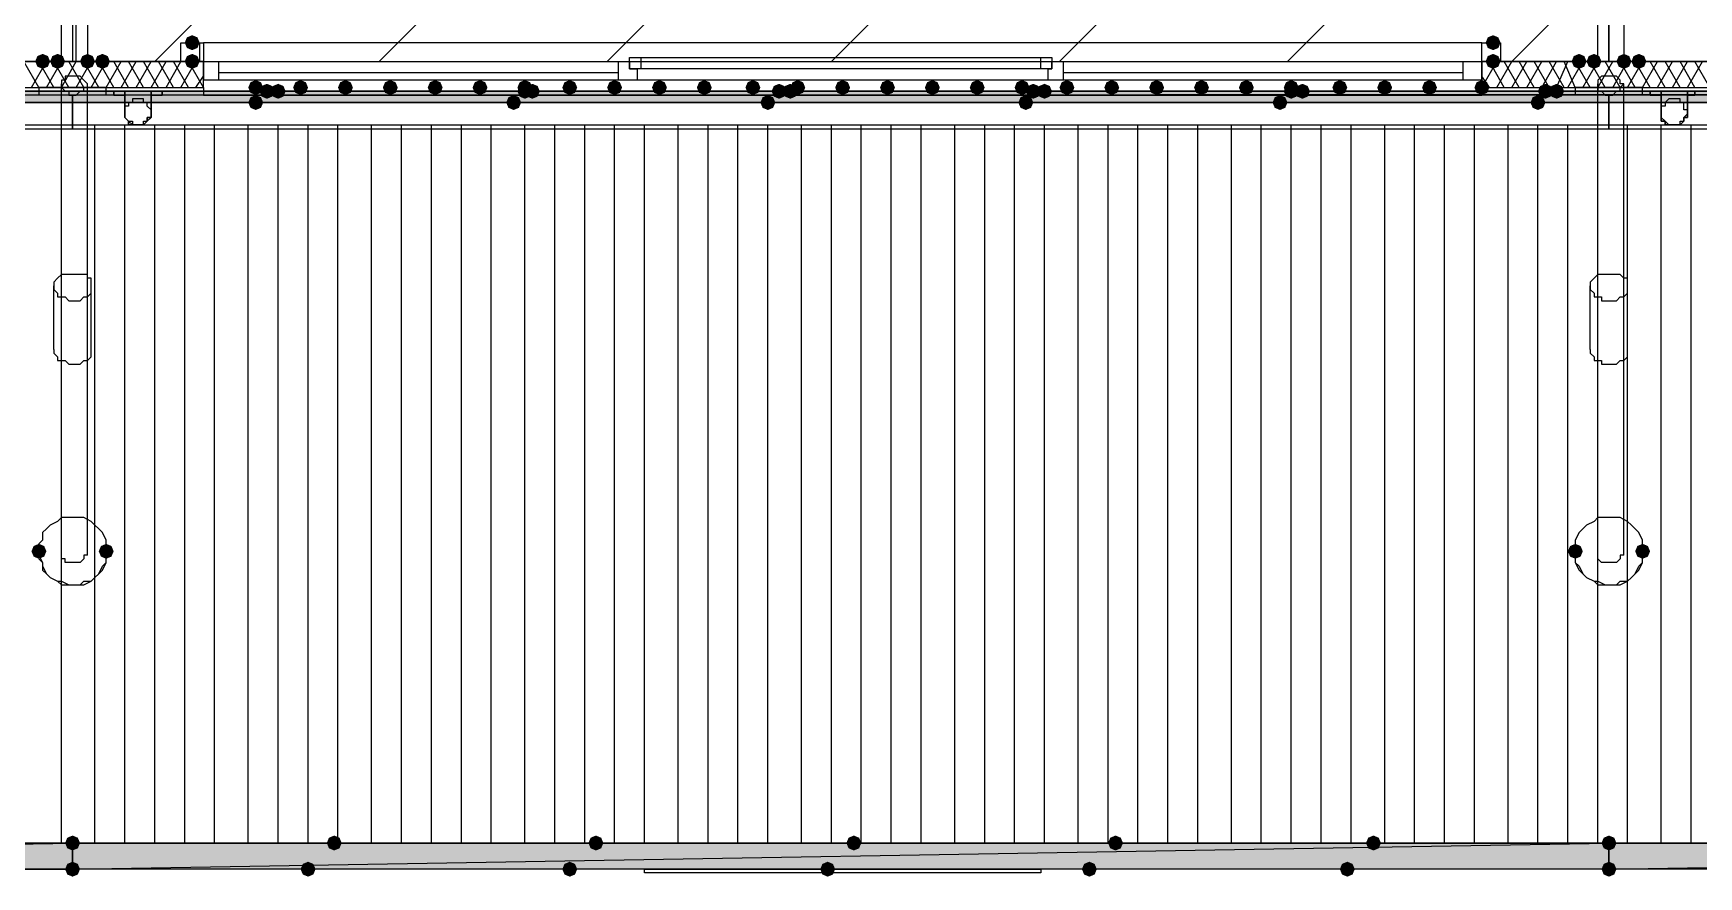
# Model space of a CAD drawing. Header units: millimetres. Extents: x 0 to 420, y 0 to 297.
# Drawn here: x 293.56 to 312.42, y 110.74 to 120.29 of the extents above; entities that cross this region are included whole.
import ezdxf

# ---------------------------------------------------------------- set-up
doc = ezdxf.new("R2010")
doc.units = ezdxf.units.MM
doc.layers.get('0').update_dxf_attribs({"linetype": 'CONTINUOUS'})

msp = doc.modelspace()

# ---------------------------------------------------------------- hatches: boundary and pattern name
at = {"true_color": 0x000007}
for points in [[(295.444333, 120.184333), (295.419462, 120.124537), (295.359667, 120.099667), (295.299871, 120.124537), (295.275, 120.184333), (295.299871, 120.244129), (295.359667, 120.269), (295.419462, 120.244129)], [(310.176333, 120.184333), (310.151462, 120.124537), (310.091667, 120.099667), (310.031871, 120.124537), (310.007, 120.184333), (310.031871, 120.244129), (310.091667, 120.269), (310.151462, 120.244129)], [(293.751, 119.972667), (293.726129, 119.912871), (293.666333, 119.888), (293.606537, 119.912871), (293.581667, 119.972667), (293.606537, 120.032462), (293.666333, 120.057333), (293.726129, 120.032463)], [(293.920333, 119.972667), (293.895463, 119.912871), (293.835667, 119.888), (293.775871, 119.912871), (293.751, 119.972667), (293.775871, 120.032462), (293.835667, 120.057333), (293.895462, 120.032463)], [(294.259, 119.972667), (294.234129, 119.912871), (294.174333, 119.888), (294.114537, 119.912871), (294.089667, 119.972667), (294.114537, 120.032462), (294.174333, 120.057333), (294.234129, 120.032463)], [(294.428333, 119.972667), (294.403462, 119.912871), (294.343667, 119.888), (294.283871, 119.912871), (294.259, 119.972667), (294.283871, 120.032462), (294.343667, 120.057333), (294.403462, 120.032463)], [(295.444333, 119.972667), (295.419462, 119.912871), (295.359667, 119.888), (295.299871, 119.912871), (295.275, 119.972667), (295.299871, 120.032462), (295.359667, 120.057333), (295.419462, 120.032463)], [(310.176333, 119.972667), (310.151462, 119.912871), (310.091667, 119.888), (310.031871, 119.912871), (310.007, 119.972667), (310.031871, 120.032462), (310.091667, 120.057333), (310.151462, 120.032463)], [(311.15, 119.972667), (311.125129, 119.912871), (311.065333, 119.888), (311.005538, 119.912871), (310.980667, 119.972667), (311.005537, 120.032462), (311.065333, 120.057333), (311.125129, 120.032463)], [(311.319333, 119.972667), (311.294462, 119.912871), (311.234667, 119.888), (311.174871, 119.912871), (311.15, 119.972667), (311.174871, 120.032462), (311.234667, 120.057333), (311.294462, 120.032463)], [(311.658, 119.972667), (311.633129, 119.912871), (311.573333, 119.888), (311.513537, 119.912871), (311.488667, 119.972667), (311.513537, 120.032462), (311.573333, 120.057333), (311.633129, 120.032463)], [(311.827333, 119.972667), (311.802462, 119.912871), (311.742667, 119.888), (311.682871, 119.912871), (311.658, 119.972667), (311.682871, 120.032462), (311.742667, 120.057333), (311.802462, 120.032463)], [(296.164, 119.676333), (296.139129, 119.616537), (296.079333, 119.591667), (296.019537, 119.616537), (295.994667, 119.676333), (296.019537, 119.736129), (296.079333, 119.761), (296.139129, 119.736129)], [(296.672, 119.676333), (296.647129, 119.616537), (296.587333, 119.591667), (296.527537, 119.616537), (296.502667, 119.676333), (296.527537, 119.736129), (296.587333, 119.761), (296.647129, 119.736129)], [(297.18, 119.676333), (297.155129, 119.616537), (297.095333, 119.591667), (297.035538, 119.616537), (297.010667, 119.676333), (297.035537, 119.736129), (297.095333, 119.761), (297.155129, 119.736129)], [(297.688, 119.676333), (297.663129, 119.616537), (297.603333, 119.591667), (297.543537, 119.616537), (297.518667, 119.676333), (297.543537, 119.736129), (297.603333, 119.761), (297.663129, 119.736129)], [(298.196, 119.676333), (298.171129, 119.616537), (298.111333, 119.591667), (298.051537, 119.616537), (298.026667, 119.676333), (298.051537, 119.736129), (298.111333, 119.761), (298.171129, 119.736129)], [(298.704, 119.676333), (298.679129, 119.616537), (298.619333, 119.591667), (298.559537, 119.616537), (298.534667, 119.676333), (298.559537, 119.736129), (298.619333, 119.761), (298.679129, 119.736129)], [(299.212, 119.676333), (299.187129, 119.616537), (299.127333, 119.591667), (299.067538, 119.616537), (299.042667, 119.676333), (299.067537, 119.736129), (299.127333, 119.761), (299.187129, 119.736129)], [(299.72, 119.676333), (299.695129, 119.616537), (299.635333, 119.591667), (299.575538, 119.616537), (299.550667, 119.676333), (299.575537, 119.736129), (299.635333, 119.761), (299.695129, 119.736129)], [(300.228, 119.676333), (300.203129, 119.616537), (300.143333, 119.591667), (300.083538, 119.616537), (300.058667, 119.676333), (300.083537, 119.736129), (300.143333, 119.761), (300.203129, 119.736129)], [(300.736, 119.676333), (300.711129, 119.616537), (300.651333, 119.591667), (300.591537, 119.616537), (300.566667, 119.676333), (300.591537, 119.736129), (300.651333, 119.761), (300.711129, 119.736129)], [(301.244, 119.676333), (301.219129, 119.616537), (301.159333, 119.591667), (301.099538, 119.616537), (301.074667, 119.676333), (301.099537, 119.736129), (301.159333, 119.761), (301.219129, 119.736129)], [(301.794333, 119.676333), (301.769462, 119.616537), (301.709667, 119.591667), (301.649871, 119.616537), (301.625, 119.676333), (301.649871, 119.736129), (301.709667, 119.761), (301.769462, 119.736129)], [(302.302333, 119.676333), (302.277462, 119.616537), (302.217667, 119.591667), (302.157871, 119.616537), (302.133, 119.676333), (302.157871, 119.736129), (302.217667, 119.761), (302.277462, 119.736129)], [(302.810333, 119.676333), (302.785462, 119.616537), (302.725667, 119.591667), (302.665871, 119.616537), (302.641, 119.676333), (302.665871, 119.736129), (302.725667, 119.761), (302.785462, 119.736129)], [(303.318333, 119.676333), (303.293462, 119.616537), (303.233667, 119.591667), (303.173871, 119.616537), (303.149, 119.676333), (303.173871, 119.736129), (303.233667, 119.761), (303.293462, 119.736129)], [(303.826333, 119.676333), (303.801462, 119.616537), (303.741667, 119.591667), (303.681871, 119.616537), (303.657, 119.676333), (303.681871, 119.736129), (303.741667, 119.761), (303.801462, 119.736129)], [(304.334333, 119.676333), (304.309463, 119.616537), (304.249667, 119.591667), (304.189871, 119.616537), (304.165, 119.676333), (304.189871, 119.736129), (304.249667, 119.761), (304.309462, 119.736129)], [(304.842333, 119.676333), (304.817462, 119.616537), (304.757667, 119.591667), (304.697871, 119.616537), (304.673, 119.676333), (304.697871, 119.736129), (304.757667, 119.761), (304.817462, 119.736129)], [(305.350333, 119.676333), (305.325462, 119.616537), (305.265667, 119.591667), (305.205871, 119.616537), (305.181, 119.676333), (305.205871, 119.736129), (305.265667, 119.761), (305.325462, 119.736129)], [(305.858333, 119.676333), (305.833463, 119.616537), (305.773667, 119.591667), (305.713871, 119.616537), (305.689, 119.676333), (305.713871, 119.736129), (305.773667, 119.761), (305.833462, 119.736129)], [(306.366333, 119.676333), (306.341462, 119.616537), (306.281667, 119.591667), (306.221871, 119.616537), (306.197, 119.676333), (306.221871, 119.736129), (306.281667, 119.761), (306.341462, 119.736129)], [(306.874333, 119.676333), (306.849462, 119.616537), (306.789667, 119.591667), (306.729871, 119.616537), (306.705, 119.676333), (306.729871, 119.736129), (306.789667, 119.761), (306.849462, 119.736129)], [(307.382333, 119.676333), (307.357462, 119.616537), (307.297667, 119.591667), (307.237871, 119.616537), (307.213, 119.676333), (307.237871, 119.736129), (307.297667, 119.761), (307.357462, 119.736129)], [(307.890333, 119.676333), (307.865463, 119.616537), (307.805667, 119.591667), (307.745871, 119.616537), (307.721, 119.676333), (307.745871, 119.736129), (307.805667, 119.761), (307.865462, 119.736129)], [(308.440667, 119.676333), (308.415796, 119.616537), (308.356, 119.591667), (308.296204, 119.616537), (308.271333, 119.676333), (308.296204, 119.736129), (308.356, 119.761), (308.415796, 119.736129)], [(308.948667, 119.676333), (308.923796, 119.616537), (308.864, 119.591667), (308.804204, 119.616537), (308.779333, 119.676333), (308.804204, 119.736129), (308.864, 119.761), (308.923796, 119.736129)], [(309.456667, 119.676333), (309.431796, 119.616537), (309.372, 119.591667), (309.312204, 119.616537), (309.287333, 119.676333), (309.312204, 119.736129), (309.372, 119.761), (309.431796, 119.736129)], [(310.049333, 119.676333), (310.024462, 119.616537), (309.964667, 119.591667), (309.904871, 119.616537), (309.88, 119.676333), (309.904871, 119.736129), (309.964667, 119.761), (310.024462, 119.736129)], [(293.708667, 114.427), (293.683796, 114.367204), (293.624, 114.342333), (293.564204, 114.367204), (293.539333, 114.427), (293.564204, 114.486796), (293.624, 114.511667), (293.683796, 114.486796)], [(294.470667, 114.427), (294.445796, 114.367204), (294.386, 114.342333), (294.326204, 114.367204), (294.301333, 114.427), (294.326204, 114.486796), (294.386, 114.511667), (294.445796, 114.486796)], [(311.107667, 114.427), (311.082796, 114.367204), (311.023, 114.342333), (310.963204, 114.367204), (310.938333, 114.427), (310.963204, 114.486796), (311.023, 114.511667), (311.082796, 114.486796)], [(311.869667, 114.427), (311.844796, 114.367204), (311.785, 114.342333), (311.725204, 114.367204), (311.700333, 114.427), (311.725204, 114.486796), (311.785, 114.511667), (311.844796, 114.486796)]]:
    msp.add_hatch(color=0, dxfattribs=at).paths.add_polyline_path(points, flags=0)
h = msp.add_hatch(color=0, dxfattribs=at)
h.paths.add_polyline_path([(381.550333, 119.507), (119.507, 119.507), (381.550333, 119.634)], flags=0)
h.paths.add_polyline_path([(119.507, 119.507), (381.550333, 119.634), (119.507, 119.634)], flags=0)
at = {"true_color": 0x0000fe}
for points in [[(296.164, 119.507), (296.139129, 119.447204), (296.079333, 119.422333), (296.019537, 119.447204), (295.994667, 119.507), (296.019537, 119.566796), (296.079333, 119.591667), (296.139129, 119.566796)], [(296.291, 119.634), (296.266129, 119.574204), (296.206333, 119.549333), (296.146538, 119.574204), (296.121667, 119.634), (296.146537, 119.693796), (296.206333, 119.718667), (296.266129, 119.693796)], [(296.418, 119.634), (296.393129, 119.574204), (296.333333, 119.549333), (296.273537, 119.574204), (296.248667, 119.634), (296.273537, 119.693796), (296.333333, 119.718667), (296.393129, 119.693796)], [(296.418, 119.634), (296.393129, 119.574204), (296.333333, 119.549333), (296.273537, 119.574204), (296.248667, 119.634), (296.273537, 119.693796), (296.333333, 119.718667), (296.393129, 119.693796)], [(299.085, 119.507), (299.060129, 119.447204), (299.000333, 119.422333), (298.940538, 119.447204), (298.915667, 119.507), (298.940537, 119.566796), (299.000333, 119.591667), (299.060129, 119.566796)], [(299.212, 119.634), (299.187129, 119.574204), (299.127333, 119.549333), (299.067538, 119.574204), (299.042667, 119.634), (299.067537, 119.693796), (299.127333, 119.718667), (299.187129, 119.693796)], [(299.296667, 119.634), (299.271796, 119.574204), (299.212, 119.549333), (299.152204, 119.574204), (299.127333, 119.634), (299.152204, 119.693796), (299.212, 119.718667), (299.271796, 119.693796)], [(299.296667, 119.634), (299.271796, 119.574204), (299.212, 119.549333), (299.152204, 119.574204), (299.127333, 119.634), (299.152204, 119.693796), (299.212, 119.718667), (299.271796, 119.693796)], [(301.963667, 119.507), (301.938796, 119.447204), (301.879, 119.422333), (301.819204, 119.447204), (301.794333, 119.507), (301.819204, 119.566796), (301.879, 119.591667), (301.938796, 119.566796)], [(302.090667, 119.634), (302.065796, 119.574204), (302.006, 119.549333), (301.946204, 119.574204), (301.921333, 119.634), (301.946204, 119.693796), (302.006, 119.718667), (302.065796, 119.693796)], [(302.217667, 119.634), (302.192796, 119.574204), (302.133, 119.549333), (302.073204, 119.574204), (302.048333, 119.634), (302.073204, 119.693796), (302.133, 119.718667), (302.192796, 119.693796)], [(302.217667, 119.634), (302.192796, 119.574204), (302.133, 119.549333), (302.073204, 119.574204), (302.048333, 119.634), (302.073204, 119.693796), (302.133, 119.718667), (302.192796, 119.693796)], [(304.884667, 119.507), (304.859796, 119.447204), (304.8, 119.422333), (304.740204, 119.447204), (304.715333, 119.507), (304.740204, 119.566796), (304.8, 119.591667), (304.859796, 119.566796)], [(304.969333, 119.634), (304.944462, 119.574204), (304.884667, 119.549333), (304.824871, 119.574204), (304.8, 119.634), (304.824871, 119.693796), (304.884667, 119.718667), (304.944462, 119.693796)], [(305.096333, 119.634), (305.071462, 119.574204), (305.011667, 119.549333), (304.951871, 119.574204), (304.927, 119.634), (304.951871, 119.693796), (305.011667, 119.718667), (305.071462, 119.693796)], [(305.096333, 119.634), (305.071462, 119.574204), (305.011667, 119.549333), (304.951871, 119.574204), (304.927, 119.634), (304.951871, 119.693796), (305.011667, 119.718667), (305.071462, 119.693796)], [(307.763333, 119.507), (307.738462, 119.447204), (307.678667, 119.422333), (307.618871, 119.447204), (307.594, 119.507), (307.618871, 119.566796), (307.678667, 119.591667), (307.738462, 119.566796)], [(307.890333, 119.634), (307.865463, 119.574204), (307.805667, 119.549333), (307.745871, 119.574204), (307.721, 119.634), (307.745871, 119.693796), (307.805667, 119.718667), (307.865462, 119.693796)], [(308.017333, 119.634), (307.992462, 119.574204), (307.932667, 119.549333), (307.872871, 119.574204), (307.848, 119.634), (307.872871, 119.693796), (307.932667, 119.718667), (307.992462, 119.693796)], [(308.017333, 119.634), (307.992462, 119.574204), (307.932667, 119.549333), (307.872871, 119.574204), (307.848, 119.634), (307.872871, 119.693796), (307.932667, 119.718667), (307.992462, 119.693796)], [(310.684333, 119.507), (310.659462, 119.447204), (310.599667, 119.422333), (310.539871, 119.447204), (310.515, 119.507), (310.539871, 119.566796), (310.599667, 119.591667), (310.659462, 119.566796)], [(310.769, 119.634), (310.744129, 119.574204), (310.684333, 119.549333), (310.624537, 119.574204), (310.599667, 119.634), (310.624537, 119.693796), (310.684333, 119.718667), (310.744129, 119.693796)], [(310.896, 119.634), (310.871129, 119.574204), (310.811333, 119.549333), (310.751537, 119.574204), (310.726667, 119.634), (310.751537, 119.693796), (310.811333, 119.718667), (310.871129, 119.693796)], [(310.896, 119.634), (310.871129, 119.574204), (310.811333, 119.549333), (310.751537, 119.574204), (310.726667, 119.634), (310.751537, 119.693796), (310.811333, 119.718667), (310.871129, 119.693796)], [(294.089667, 111.125), (294.064796, 111.065204), (294.005, 111.040333), (293.945204, 111.065204), (293.920333, 111.125), (293.945204, 111.184796), (294.005, 111.209667), (294.064796, 111.184796)], [(294.089667, 111.125), (294.064796, 111.065204), (294.005, 111.040333), (293.945204, 111.065204), (293.920333, 111.125), (293.945204, 111.184796), (294.005, 111.209667), (294.064796, 111.184796)], [(297.053, 111.125), (297.028129, 111.065204), (296.968333, 111.040333), (296.908537, 111.065204), (296.883667, 111.125), (296.908537, 111.184796), (296.968333, 111.209667), (297.028129, 111.184796)], [(300.016333, 111.125), (299.991463, 111.065204), (299.931667, 111.040333), (299.871871, 111.065204), (299.847, 111.125), (299.871871, 111.184796), (299.931667, 111.209667), (299.991462, 111.184796)], [(302.937333, 111.125), (302.912462, 111.065204), (302.852667, 111.040333), (302.792871, 111.065204), (302.768, 111.125), (302.792871, 111.184796), (302.852667, 111.209667), (302.912462, 111.184796)], [(305.900667, 111.125), (305.875796, 111.065204), (305.816, 111.040333), (305.756204, 111.065204), (305.731333, 111.125), (305.756204, 111.184796), (305.816, 111.209667), (305.875796, 111.184796)], [(308.821667, 111.125), (308.796796, 111.065204), (308.737, 111.040333), (308.677204, 111.065204), (308.652333, 111.125), (308.677204, 111.184796), (308.737, 111.209667), (308.796796, 111.184796)], [(311.488667, 111.125), (311.463796, 111.065204), (311.404, 111.040333), (311.344204, 111.065204), (311.319333, 111.125), (311.344204, 111.184796), (311.404, 111.209667), (311.463796, 111.184796)], [(311.488667, 111.125), (311.463796, 111.065204), (311.404, 111.040333), (311.344204, 111.065204), (311.319333, 111.125), (311.344204, 111.184796), (311.404, 111.209667), (311.463796, 111.184796)], [(294.089667, 110.828667), (294.064796, 110.768871), (294.005, 110.744), (293.945204, 110.768871), (293.920333, 110.828667), (293.945204, 110.888462), (294.005, 110.913333), (294.064796, 110.888463)], [(296.756667, 110.828667), (296.731796, 110.768871), (296.672, 110.744), (296.612204, 110.768871), (296.587333, 110.828667), (296.612204, 110.888462), (296.672, 110.913333), (296.731796, 110.888463)], [(299.72, 110.828667), (299.695129, 110.768871), (299.635333, 110.744), (299.575538, 110.768871), (299.550667, 110.828667), (299.575537, 110.888462), (299.635333, 110.913333), (299.695129, 110.888463)], [(302.641, 110.828667), (302.616129, 110.768871), (302.556333, 110.744), (302.496537, 110.768871), (302.471667, 110.828667), (302.496537, 110.888462), (302.556333, 110.913333), (302.616129, 110.888463)], [(305.604333, 110.828667), (305.579462, 110.768871), (305.519667, 110.744), (305.459871, 110.768871), (305.435, 110.828667), (305.459871, 110.888462), (305.519667, 110.913333), (305.579462, 110.888463)], [(308.525333, 110.828667), (308.500463, 110.768871), (308.440667, 110.744), (308.380871, 110.768871), (308.356, 110.828667), (308.380871, 110.888462), (308.440667, 110.913333), (308.500462, 110.888463)], [(311.488667, 110.828667), (311.463796, 110.768871), (311.404, 110.744), (311.344204, 110.768871), (311.319333, 110.828667), (311.344204, 110.888462), (311.404, 110.913333), (311.463796, 110.888463)]]:
    msp.add_hatch(color=0, dxfattribs=at).paths.add_polyline_path(points, flags=0)
at = {"true_color": 0x000007}
h = msp.add_hatch(color=0, dxfattribs=at)
h.paths.add_polyline_path([(294.005, 110.828667), (276.648333, 110.828667), (294.005, 111.125)], flags=0)
h.paths.add_polyline_path([(276.648333, 110.828667), (294.005, 111.125), (276.648333, 111.125)], flags=0)
h = msp.add_hatch(color=0, dxfattribs=at)
h.paths.add_polyline_path([(311.404, 110.828667), (294.005, 110.828667), (311.404, 111.125)], flags=0)
h.paths.add_polyline_path([(294.005, 110.828667), (311.404, 111.125), (294.005, 111.125)], flags=0)
h = msp.add_hatch(color=0, dxfattribs=at)
h.paths.add_polyline_path([(328.803, 110.828667), (311.404, 110.828667), (328.803, 111.125)], flags=0)
h.paths.add_polyline_path([(311.404, 110.828667), (328.803, 111.125), (311.404, 111.125)], flags=0)

# ---------------------------------------------------------------- linework, layer by layer
at = {"color": 0, "true_color": 0x000007}
for points in [[(392.938, 236.601), (258.868333, 236.601), (258.868333, 205.613), (242.189, 205.613), (242.189, 236.601), (108.161667, 236.601), (108.161667, 119.972667), (242.189, 119.972667), (242.189, 150.960667), (258.868333, 150.960667), (258.868333, 119.972667), (392.938, 119.972667)], [(294.386, 120.692333), (293.666333, 120.692333), (293.666333, 120.65), (294.005, 120.65), (294.005, 119.972667), (293.666333, 119.972667), (294.386, 119.972667), (294.047333, 119.972667), (294.047333, 120.65), (294.386, 120.65)], [(311.785, 120.692333), (311.065333, 120.692333), (311.065333, 120.65), (311.404, 120.65), (311.404, 119.972667), (311.065333, 119.972667), (311.785, 119.972667), (311.404, 119.972667), (311.404, 120.65), (311.785, 120.65)], [(295.232667, 120.184333), (295.444333, 120.184333), (295.444333, 119.972667), (295.232667, 119.972667), (295.232667, 120.184333), (295.486667, 120.184333), (295.486667, 119.972667), (295.232667, 119.972667)], [(309.964667, 120.184333), (310.176333, 120.184333), (310.176333, 119.972667), (309.964667, 119.972667), (309.964667, 120.184333), (310.176333, 120.184333), (310.176333, 119.972667), (309.964667, 119.972667)], [(295.486667, 119.972667), (295.486667, 119.761)], [(300.312667, 120.015), (300.439667, 120.015), (300.439667, 119.888), (300.312667, 119.888)], [(305.096333, 119.888), (304.969333, 119.888), (304.969333, 120.015), (305.096333, 120.015)], [(309.964667, 119.972667), (309.964667, 119.761)], [(294.047333, 119.803333), (294.005, 119.803333), (293.962667, 119.803333), (293.920333, 119.803333), (293.920333, 119.761), (293.878, 119.761), (293.878, 119.718667), (293.878, 119.676333), (293.920333, 119.634), (293.962667, 119.634), (293.962667, 119.591667), (294.005, 119.591667), (294.047333, 119.591667), (294.089667, 119.634), (294.132, 119.634), (294.132, 119.676333), (294.174333, 119.676333), (294.174333, 119.718667), (294.132, 119.761), (294.089667, 119.803333)], [(311.446333, 119.803333), (311.404, 119.803333), (311.361667, 119.803333), (311.319333, 119.803333), (311.277, 119.761), (311.277, 119.718667), (311.277, 119.676333), (311.277, 119.634), (311.319333, 119.634), (311.361667, 119.591667), (311.404, 119.591667), (311.446333, 119.591667), (311.488667, 119.634), (311.531, 119.634), (311.531, 119.676333), (311.573333, 119.718667), (311.531, 119.718667), (311.531, 119.761), (311.488667, 119.803333)], [(381.550333, 119.507), (119.507, 119.507), (381.550333, 119.634)], [(119.507, 119.507), (381.550333, 119.634), (119.507, 119.634)], [(294.005, 119.591667), (276.606, 119.591667), (276.606, 119.210667), (294.005, 119.210667)], [(311.404, 119.591667), (294.005, 119.591667), (294.005, 119.210667), (311.404, 119.210667)], [(294.470667, 119.634), (294.470667, 119.591667), (294.597667, 119.591667), (294.597667, 119.38), (294.597667, 119.337667), (294.64, 119.295333), (294.64, 119.253), (294.682333, 119.253), (294.724667, 119.253), (294.767, 119.253), (294.809333, 119.253), (294.851667, 119.295333), (294.894, 119.337667), (294.894, 119.38), (294.894, 119.591667), (295.021, 119.591667), (295.021, 119.634), (294.894, 119.634), (294.894, 119.38), (294.894, 119.337667), (294.851667, 119.337667), (294.851667, 119.295333), (294.809333, 119.253), (294.767, 119.253), (294.724667, 119.253), (294.682333, 119.253), (294.64, 119.295333), (294.597667, 119.337667), (294.597667, 119.38), (294.597667, 119.634), (294.470667, 119.634), (294.470667, 119.591667), (294.597667, 119.591667), (294.597667, 119.38), (294.597667, 119.337667), (294.64, 119.295333), (294.64, 119.253), (294.682333, 119.253), (294.724667, 119.253), (294.767, 119.253), (294.809333, 119.253), (294.851667, 119.295333), (294.894, 119.337667), (294.894, 119.38), (294.894, 119.591667), (295.021, 119.591667), (295.021, 119.634), (294.894, 119.634), (294.894, 119.38), (294.894, 119.337667), (294.851667, 119.337667), (294.851667, 119.295333), (294.809333, 119.253), (294.767, 119.253), (294.724667, 119.253), (294.682333, 119.253), (294.64, 119.295333), (294.597667, 119.337667), (294.597667, 119.38), (294.597667, 119.634), (294.470667, 119.634), (294.597667, 119.634), (294.597667, 119.38), (294.597667, 119.337667), (294.64, 119.295333), (294.682333, 119.253), (294.724667, 119.253), (294.767, 119.253), (294.809333, 119.253), (294.851667, 119.295333), (294.851667, 119.337667), (294.894, 119.337667), (294.894, 119.38), (294.894, 119.634), (295.021, 119.634), (295.021, 119.591667), (294.894, 119.591667), (294.894, 119.38), (294.894, 119.337667), (294.851667, 119.295333), (294.809333, 119.253), (294.767, 119.253), (294.724667, 119.253), (294.682333, 119.253), (294.64, 119.253), (294.64, 119.295333), (294.597667, 119.337667), (294.597667, 119.38), (294.597667, 119.591667), (294.470667, 119.591667)], [(328.803, 119.591667), (311.404, 119.591667), (311.404, 119.210667), (328.803, 119.210667)], [(311.869667, 119.634), (311.869667, 119.591667), (311.996667, 119.591667), (311.996667, 119.38), (311.996667, 119.337667), (311.996667, 119.295333), (312.039, 119.295333), (312.039, 119.253), (312.081333, 119.253), (312.123667, 119.253), (312.166, 119.253), (312.208333, 119.253), (312.250667, 119.295333), (312.250667, 119.337667), (312.293, 119.337667), (312.293, 119.38), (312.293, 119.591667), (312.377667, 119.591667), (312.377667, 119.634), (312.293, 119.634), (312.293, 119.38), (312.250667, 119.337667), (312.250667, 119.295333), (312.208333, 119.253), (312.166, 119.253), (312.123667, 119.253), (312.081333, 119.253), (312.039, 119.253), (312.039, 119.295333), (311.996667, 119.337667), (311.996667, 119.38), (311.996667, 119.634), (311.869667, 119.634), (311.869667, 119.591667), (311.996667, 119.591667), (311.996667, 119.38), (311.996667, 119.337667), (311.996667, 119.295333), (312.039, 119.295333), (312.039, 119.253), (312.081333, 119.253), (312.123667, 119.253), (312.166, 119.253), (312.208333, 119.253), (312.250667, 119.295333), (312.250667, 119.337667), (312.293, 119.337667), (312.293, 119.38), (312.293, 119.591667), (312.377667, 119.591667), (312.377667, 119.634), (312.293, 119.634), (312.293, 119.38), (312.250667, 119.337667), (312.250667, 119.295333), (312.208333, 119.253), (312.166, 119.253), (312.123667, 119.253), (312.081333, 119.253), (312.039, 119.253), (312.039, 119.295333), (311.996667, 119.337667), (311.996667, 119.38), (311.996667, 119.634), (311.869667, 119.634), (311.996667, 119.634), (311.996667, 119.38), (311.996667, 119.337667), (312.039, 119.295333), (312.039, 119.253), (312.081333, 119.253), (312.123667, 119.253), (312.166, 119.253), (312.208333, 119.253), (312.250667, 119.295333), (312.250667, 119.337667), (312.293, 119.38), (312.293, 119.634), (312.377667, 119.634), (312.377667, 119.591667), (312.293, 119.591667), (312.293, 119.38), (312.293, 119.337667), (312.250667, 119.337667), (312.250667, 119.295333), (312.208333, 119.253), (312.166, 119.253), (312.123667, 119.253), (312.081333, 119.253), (312.039, 119.253), (312.039, 119.295333), (311.996667, 119.295333), (311.996667, 119.337667), (311.996667, 119.38), (311.996667, 119.591667), (311.869667, 119.591667)], [(294.597667, 119.38), (294.597667, 119.337667), (294.64, 119.295333), (294.682333, 119.295333), (294.682333, 119.253), (294.724667, 119.253), (294.767, 119.253), (294.809333, 119.253), (294.809333, 119.295333), (294.851667, 119.295333), (294.851667, 119.337667), (294.894, 119.337667), (294.894, 119.38), (294.894, 119.422333), (294.851667, 119.464667), (294.851667, 119.507), (294.809333, 119.507), (294.809333, 119.549333), (294.767, 119.549333), (294.724667, 119.549333), (294.682333, 119.549333), (294.682333, 119.507), (294.64, 119.507), (294.64, 119.464667), (294.597667, 119.464667), (294.597667, 119.422333)], [(294.894, 119.38), (294.894, 119.422333), (294.851667, 119.464667), (294.851667, 119.507), (294.809333, 119.507), (294.809333, 119.549333), (294.767, 119.549333), (294.724667, 119.549333), (294.682333, 119.549333), (294.682333, 119.507), (294.64, 119.507), (294.64, 119.464667), (294.597667, 119.464667), (294.597667, 119.422333), (294.597667, 119.38), (294.597667, 119.337667), (294.64, 119.295333), (294.682333, 119.295333), (294.682333, 119.253), (294.724667, 119.253), (294.767, 119.253), (294.809333, 119.253), (294.809333, 119.295333), (294.851667, 119.295333), (294.851667, 119.337667), (294.894, 119.337667)], [(311.996667, 119.38), (311.996667, 119.337667), (312.039, 119.295333), (312.081333, 119.253), (312.123667, 119.253), (312.166, 119.253), (312.208333, 119.253), (312.208333, 119.295333), (312.250667, 119.295333), (312.250667, 119.337667), (312.293, 119.38), (312.293, 119.422333), (312.250667, 119.422333), (312.250667, 119.464667), (312.250667, 119.507), (312.208333, 119.507), (312.208333, 119.549333), (312.166, 119.549333), (312.123667, 119.549333), (312.081333, 119.549333), (312.039, 119.507), (312.039, 119.464667), (311.996667, 119.464667), (311.996667, 119.422333)], [(312.293, 119.38), (312.293, 119.422333), (312.250667, 119.422333), (312.250667, 119.464667), (312.250667, 119.507), (312.208333, 119.507), (312.208333, 119.549333), (312.166, 119.549333), (312.123667, 119.549333), (312.081333, 119.549333), (312.039, 119.507), (312.039, 119.464667), (311.996667, 119.464667), (311.996667, 119.422333), (311.996667, 119.38), (311.996667, 119.337667), (312.039, 119.295333), (312.081333, 119.253), (312.123667, 119.253), (312.166, 119.253), (312.208333, 119.253), (312.208333, 119.295333), (312.250667, 119.295333), (312.250667, 119.337667)], [(381.550333, 111.675333), (381.550333, 111.125), (119.507, 111.125), (119.507, 111.675333), (119.507, 118.660333), (119.507, 119.253), (381.550333, 119.253), (381.550333, 118.660333)], [(294.047333, 117.559667), (294.005, 117.559667), (293.962667, 117.559667), (293.920333, 117.559667), (293.878, 117.559667), (293.835667, 117.517333), (293.793333, 117.475), (293.793333, 117.432667), (293.793333, 117.390333), (293.835667, 117.348), (293.835667, 117.305667), (293.878, 117.305667), (293.920333, 117.305667), (293.962667, 117.263333), (294.005, 117.263333), (294.047333, 117.263333), (294.089667, 117.263333), (294.132, 117.305667), (294.174333, 117.305667), (294.216667, 117.348), (294.216667, 117.390333), (294.216667, 117.432667), (294.216667, 117.475), (294.216667, 117.517333), (294.174333, 117.517333), (294.174333, 117.559667), (294.132, 117.559667), (294.089667, 117.559667)], [(311.446333, 117.559667), (311.404, 117.559667), (311.361667, 117.559667), (311.319333, 117.559667), (311.277, 117.559667), (311.234667, 117.517333), (311.192333, 117.475), (311.192333, 117.432667), (311.192333, 117.390333), (311.234667, 117.348), (311.234667, 117.305667), (311.277, 117.305667), (311.319333, 117.305667), (311.319333, 117.263333), (311.361667, 117.263333), (311.404, 117.263333), (311.446333, 117.263333), (311.488667, 117.263333), (311.531, 117.305667), (311.573333, 117.305667), (311.615667, 117.348), (311.615667, 117.390333), (311.615667, 117.432667), (311.615667, 117.475), (311.615667, 117.517333), (311.573333, 117.517333), (311.531, 117.559667), (311.488667, 117.559667)], [(294.089667, 114.808), (294.005, 114.808), (293.962667, 114.808), (293.878, 114.808), (293.835667, 114.765667), (293.751, 114.723333), (293.708667, 114.681), (293.666333, 114.638667), (293.666333, 114.554), (293.624, 114.511667), (293.624, 114.427), (293.624, 114.384667), (293.666333, 114.3), (293.666333, 114.257667), (293.708667, 114.173), (293.751, 114.130667), (293.835667, 114.088333), (293.878, 114.088333), (293.962667, 114.046), (294.005, 114.046), (294.089667, 114.046), (294.132, 114.088333), (294.216667, 114.088333), (294.259, 114.130667), (294.301333, 114.173), (294.343667, 114.257667), (294.386, 114.3), (294.386, 114.384667), (294.386, 114.427), (294.386, 114.511667), (294.386, 114.554), (294.343667, 114.638667), (294.301333, 114.681), (294.259, 114.723333), (294.216667, 114.765667), (294.132, 114.808)], [(311.488667, 114.808), (311.404, 114.808), (311.361667, 114.808), (311.277, 114.808), (311.234667, 114.765667), (311.15, 114.723333), (311.107667, 114.681), (311.065333, 114.638667), (311.023, 114.554), (311.023, 114.511667), (311.023, 114.427), (311.023, 114.384667), (311.023, 114.3), (311.065333, 114.257667), (311.107667, 114.173), (311.15, 114.130667), (311.234667, 114.088333), (311.277, 114.088333), (311.361667, 114.046), (311.404, 114.046), (311.488667, 114.046), (311.531, 114.088333), (311.615667, 114.088333), (311.658, 114.130667), (311.700333, 114.173), (311.742667, 114.257667), (311.785, 114.3), (311.785, 114.384667), (311.785, 114.427), (311.785, 114.511667), (311.785, 114.554), (311.742667, 114.638667), (311.700333, 114.681), (311.658, 114.723333), (311.615667, 114.765667), (311.531, 114.808)], [(294.005, 110.828667), (276.648333, 110.828667), (294.005, 111.125)], [(276.648333, 110.828667), (294.005, 111.125), (276.648333, 111.125)], [(363.558667, 111.125), (363.558667, 110.828667), (346.202, 110.828667), (346.202, 111.125), (346.202, 110.828667), (328.803, 110.828667), (328.803, 111.125), (328.803, 110.828667), (311.404, 110.828667), (311.404, 111.125), (311.404, 110.828667), (294.005, 110.828667), (294.005, 111.125), (276.648333, 111.125), (276.648333, 110.828667), (294.005, 110.828667), (294.005, 111.125), (311.404, 111.125), (328.803, 111.125), (346.202, 111.125)], [(311.404, 110.828667), (294.005, 110.828667), (311.404, 111.125)], [(294.005, 110.828667), (311.404, 111.125), (294.005, 111.125)], [(328.803, 110.828667), (311.404, 110.828667), (328.803, 111.125)], [(311.404, 110.828667), (328.803, 111.125), (311.404, 111.125)], [(300.482, 110.786333), (300.482, 110.828667), (304.969333, 110.828667), (304.969333, 110.786333)]]:
    msp.add_lwpolyline(points, close=True, dxfattribs=at)
at = {"color": 0, "true_color": 0x00002b}
for points in [[(276.775333, 119.972667), (293.878, 119.972667), (293.878, 154.432), (276.775333, 154.432)], [(311.277, 154.432), (294.174333, 154.432), (294.174333, 119.972667), (311.277, 119.972667)], [(311.573333, 119.972667), (328.676, 119.972667), (328.676, 154.432), (311.573333, 154.432)]]:
    msp.add_lwpolyline(points, close=True, dxfattribs=at)
at = {"color": 0, "true_color": 0x000004}
for points in [[(294.936334, 119.972666), (329.438, 154.431999)], [(297.476334, 119.972666), (331.978, 154.431999)], [(300.058667, 119.972666), (334.560334, 154.431999)], [(302.598667, 119.972666), (337.100334, 154.431999)], [(305.181, 119.972666), (339.682667, 154.431999)], [(307.763334, 119.972666), (342.222667, 154.431999)], [(310.303334, 119.972666), (344.805, 154.431999)]]:
    msp.add_lwpolyline(points, dxfattribs=at)
at = {"color": 0, "true_color": 0x000007}
for points in [[(294.005, 120.692333), (294.005, 119.972667)], [(311.404, 120.692333), (311.404, 119.972667)], [(302.725667, 120.184333), (295.486667, 120.184333), (295.486667, 120.057333)], [(302.725667, 120.184333), (295.486667, 120.184333), (295.486667, 120.057333)], [(309.964667, 120.057333), (309.964667, 120.184333), (302.725667, 120.184333)], [(309.964667, 120.057333), (309.964667, 120.184333), (302.725667, 120.184333)], [(295.486667, 119.972667), (292.565667, 119.972667)], [(293.624, 119.676333), (293.454667, 119.972667)], [(293.539333, 119.676333), (293.708667, 119.972667)], [(293.793333, 119.676333), (293.624, 119.972667)], [(293.708667, 119.676333), (293.878, 119.972667)], [(293.962667, 119.676333), (293.793333, 119.972667)], [(293.878, 119.676333), (294.047333, 119.972667)], [(294.132, 119.676333), (293.962667, 119.972667)], [(294.047333, 119.676333), (294.216667, 119.972667)], [(294.301333, 119.676333), (294.132, 119.972667)], [(294.216667, 119.676333), (294.386, 119.972667)], [(294.470667, 119.676333), (294.301333, 119.972667)], [(294.386, 119.676333), (294.555333, 119.972667)], [(294.64, 119.676333), (294.470667, 119.972667)], [(294.555333, 119.676333), (294.724667, 119.972667)], [(294.809333, 119.676333), (294.64, 119.972667)], [(294.724667, 119.676333), (294.894, 119.972667)], [(294.978667, 119.676333), (294.809333, 119.972667)], [(294.894, 119.676333), (295.063333, 119.972667)], [(295.148, 119.676333), (294.978667, 119.972667)], [(295.063333, 119.676333), (295.232667, 119.972667)], [(295.317333, 119.676333), (295.148, 119.972667)], [(295.232667, 119.676333), (295.402, 119.972667)], [(295.486667, 119.676333), (295.317333, 119.972667)], [(295.486667, 120.057333), (295.486667, 119.972667), (302.725667, 119.972667)], [(295.486667, 120.057333), (295.486667, 119.972667), (302.725667, 119.972667)], [(295.486667, 119.676333), (295.486667, 119.761), (295.486667, 119.972667)], [(295.486667, 119.972667), (309.964667, 119.972667)], [(295.486667, 119.972667), (295.656, 119.972667), (295.656, 119.761), (295.486667, 119.761)], [(295.656, 119.972667), (300.185667, 119.972667)], [(300.270333, 119.761), (300.185667, 119.761), (300.185667, 119.972667), (300.270333, 119.972667)], [(300.270333, 119.972667), (300.312667, 119.972667), (300.312667, 119.888), (300.397333, 119.888), (300.397333, 119.761), (300.270333, 119.761)], [(300.439667, 120.015), (304.969333, 120.015)], [(300.439667, 120.015), (304.969333, 120.015)], [(300.439667, 119.972667), (304.969333, 119.972667)], [(302.725667, 119.972667), (309.964667, 119.972667), (309.964667, 120.057333)], [(302.725667, 119.972667), (309.964667, 119.972667), (309.964667, 120.057333)], [(305.138667, 119.761), (305.054, 119.761), (305.054, 119.888), (305.096333, 119.888), (305.096333, 119.972667), (305.138667, 119.972667)], [(305.138667, 119.972667), (305.223333, 119.972667), (305.223333, 119.761), (305.138667, 119.761)], [(305.223333, 119.972667), (309.753, 119.972667)], [(309.964667, 119.761), (309.753, 119.761), (309.753, 119.972667), (309.964667, 119.972667)], [(309.964667, 119.676333), (310.134, 119.972667)], [(309.964667, 119.676333), (309.964667, 119.761), (309.964667, 119.972667)], [(312.843333, 119.972667), (309.964667, 119.972667)], [(310.218667, 119.676333), (310.049333, 119.972667)], [(310.134, 119.676333), (310.303333, 119.972667)], [(310.388, 119.676333), (310.218667, 119.972667)], [(310.303333, 119.676333), (310.472667, 119.972667)], [(310.557333, 119.676333), (310.388, 119.972667)], [(310.472667, 119.676333), (310.642, 119.972667)], [(310.726667, 119.676333), (310.557333, 119.972667)], [(310.642, 119.676333), (310.811333, 119.972667)], [(310.896, 119.676333), (310.726667, 119.972667)], [(310.811333, 119.676333), (310.938333, 119.972667)], [(311.023, 119.676333), (310.896, 119.972667)], [(310.938333, 119.676333), (311.107667, 119.972667)], [(311.192333, 119.676333), (311.023, 119.972667)], [(311.107667, 119.676333), (311.277, 119.972667)], [(311.361667, 119.676333), (311.192333, 119.972667)], [(311.277, 119.676333), (311.446333, 119.972667)], [(311.531, 119.676333), (311.361667, 119.972667)], [(311.446333, 119.676333), (311.615667, 119.972667)], [(311.700333, 119.676333), (311.531, 119.972667)], [(311.615667, 119.676333), (311.785, 119.972667)], [(311.869667, 119.676333), (311.700333, 119.972667)], [(311.785, 119.676333), (311.954333, 119.972667)], [(312.039, 119.676333), (311.869667, 119.972667)], [(311.954333, 119.676333), (312.123667, 119.972667)], [(312.208333, 119.676333), (312.039, 119.972667)], [(312.123667, 119.676333), (312.293, 119.972667)], [(312.377667, 119.676333), (312.208333, 119.972667)], [(312.293, 119.676333), (312.462333, 119.972667)], [(312.547, 119.676333), (312.377667, 119.972667)], [(295.402, 119.676333), (295.486667, 119.803333)], [(295.486667, 119.676333), (295.486667, 119.761)], [(295.656, 119.845667), (300.185667, 119.845667)], [(300.185667, 119.761), (295.656, 119.761)], [(305.054, 119.761), (300.397333, 119.761)], [(304.969333, 119.888), (300.439667, 119.888)], [(305.223333, 119.845667), (309.753, 119.845667)], [(309.753, 119.761), (305.223333, 119.761)], [(310.049333, 119.676333), (309.964667, 119.803333)], [(309.964667, 119.676333), (309.964667, 119.761)], [(381.846667, 119.634), (119.507, 119.634), (381.846667, 119.634), (119.507, 119.634)], [(381.550333, 119.634), (119.507, 119.634)], [(381.846667, 119.634), (381.550333, 119.634), (119.507, 119.634)], [(381.846667, 119.634), (119.507, 119.634), (119.507, 119.507)], [(292.565667, 119.676333), (295.486667, 119.676333)], [(294.386, 119.591667), (294.386, 119.676333), (294.343667, 119.676333), (294.301333, 119.676333), (294.259, 119.676333), (294.216667, 119.676333), (294.132, 119.676333), (294.089667, 119.676333), (294.005, 119.676333), (293.962667, 119.676333), (293.878, 119.676333), (293.835667, 119.676333), (293.751, 119.676333), (293.708667, 119.676333), (293.666333, 119.676333), (293.624, 119.676333), (293.624, 119.591667)], [(294.386, 119.591667), (294.343667, 119.591667), (294.301333, 119.591667), (294.259, 119.591667), (294.216667, 119.591667), (294.132, 119.591667), (294.089667, 119.591667), (294.005, 119.591667), (293.962667, 119.591667), (293.878, 119.591667), (293.835667, 119.591667), (293.751, 119.591667), (293.708667, 119.591667), (293.666333, 119.591667), (293.624, 119.591667)], [(293.878, 114.384667), (293.878, 119.718667)], [(294.174333, 114.384667), (294.174333, 119.718667)], [(295.486667, 119.676333), (295.486667, 119.591667), (309.964667, 119.591667), (309.964667, 119.676333)], [(309.964667, 119.676333), (312.843333, 119.676333)], [(311.785, 119.591667), (311.785, 119.676333), (311.742667, 119.676333), (311.700333, 119.676333), (311.658, 119.676333), (311.615667, 119.676333), (311.531, 119.676333), (311.488667, 119.676333), (311.404, 119.676333), (311.361667, 119.676333), (311.277, 119.676333), (311.234667, 119.676333), (311.15, 119.676333), (311.107667, 119.676333), (311.065333, 119.676333), (311.023, 119.676333), (311.023, 119.591667)], [(311.785, 119.591667), (311.742667, 119.591667), (311.700333, 119.591667), (311.658, 119.591667), (311.615667, 119.591667), (311.531, 119.591667), (311.488667, 119.591667), (311.404, 119.591667), (311.361667, 119.591667), (311.277, 119.591667), (311.234667, 119.591667), (311.15, 119.591667), (311.107667, 119.591667), (311.065333, 119.591667), (311.023, 119.591667)], [(311.277, 114.384667), (311.277, 119.718667)], [(311.573333, 114.384667), (311.573333, 119.718667)], [(119.507, 119.507), (381.550333, 119.507)], [(293.793333, 116.713), (293.793333, 117.432667)], [(294.216667, 116.713), (294.216667, 117.432667)], [(311.192333, 116.713), (311.192333, 117.432667)], [(311.615667, 116.713), (311.615667, 117.432667)], [(293.793333, 116.713), (293.793333, 116.670667), (293.835667, 116.628333), (293.835667, 116.586), (293.878, 116.586), (293.920333, 116.586), (293.962667, 116.543667), (294.005, 116.543667), (294.047333, 116.543667), (294.089667, 116.543667), (294.132, 116.586), (294.174333, 116.586), (294.216667, 116.628333), (294.216667, 116.670667), (294.216667, 116.713)], [(311.192333, 116.713), (311.192333, 116.670667), (311.234667, 116.628333), (311.234667, 116.586), (311.277, 116.586), (311.319333, 116.586), (311.319333, 116.543667), (311.361667, 116.543667), (311.404, 116.543667), (311.446333, 116.543667), (311.488667, 116.543667), (311.531, 116.586), (311.573333, 116.586), (311.615667, 116.628333), (311.615667, 116.670667), (311.615667, 116.713)], [(293.624, 114.427), (293.624, 114.342333), (293.666333, 114.3), (293.666333, 114.215333), (293.708667, 114.173), (293.751, 114.130667), (293.835667, 114.088333), (293.878, 114.046), (293.962667, 114.046), (294.005, 114.046), (294.089667, 114.046), (294.132, 114.046), (294.216667, 114.088333), (294.259, 114.130667), (294.301333, 114.173), (294.343667, 114.215333), (294.386, 114.3), (294.386, 114.342333), (294.386, 114.427)], [(294.174333, 114.384667), (294.132, 114.384667), (294.132, 114.342333), (294.089667, 114.3), (294.047333, 114.3), (294.005, 114.3), (293.962667, 114.3), (293.920333, 114.3), (293.920333, 114.342333), (293.878, 114.342333), (293.878, 114.384667)], [(311.023, 114.427), (311.023, 114.342333), (311.023, 114.3), (311.065333, 114.215333), (311.107667, 114.173), (311.15, 114.130667), (311.234667, 114.088333), (311.277, 114.046), (311.361667, 114.046), (311.404, 114.046), (311.488667, 114.046), (311.531, 114.046), (311.615667, 114.088333), (311.658, 114.130667), (311.700333, 114.173), (311.742667, 114.215333), (311.785, 114.3), (311.785, 114.342333), (311.785, 114.427)], [(311.573333, 114.384667), (311.531, 114.384667), (311.531, 114.342333), (311.488667, 114.3), (311.446333, 114.3), (311.404, 114.3), (311.361667, 114.3), (311.319333, 114.3), (311.277, 114.342333), (311.277, 114.384667)], [(294.005, 111.125), (276.648333, 111.125)], [(311.404, 111.125), (294.005, 111.125)], [(328.803, 111.125), (311.404, 111.125)], [(304.969333, 110.828667), (304.969333, 110.786333), (300.482, 110.786333)]]:
    msp.add_lwpolyline(points, dxfattribs=at)
at = {"color": 0, "true_color": 0x0000fd}
for points in [[(293.878, 111.125), (293.878, 119.253)], [(294.259, 111.125), (294.259, 119.253)], [(294.597667, 111.125), (294.597667, 119.253)], [(294.936333, 111.125), (294.936333, 119.253)], [(295.275, 111.125), (295.275, 119.253)], [(295.613667, 111.125), (295.613667, 119.253)], [(295.994667, 111.125), (295.994667, 119.253)], [(296.333333, 111.125), (296.333333, 119.253)], [(296.672, 111.125), (296.672, 119.253)], [(297.010667, 111.125), (297.010667, 119.253)], [(297.391667, 111.125), (297.391667, 119.253)], [(297.730333, 111.125), (297.730333, 119.253)], [(298.069, 111.125), (298.069, 119.253)], [(298.407667, 111.125), (298.407667, 119.253)], [(298.746333, 111.125), (298.746333, 119.253)], [(299.127333, 111.125), (299.127333, 119.253)], [(299.466, 111.125), (299.466, 119.253)], [(299.804667, 111.125), (299.804667, 119.253)], [(300.143333, 111.125), (300.143333, 119.253)], [(300.482, 111.125), (300.482, 119.253)], [(300.863, 111.125), (300.863, 119.253)], [(301.201667, 111.125), (301.201667, 119.253)], [(301.540333, 111.125), (301.540333, 119.253)], [(301.879, 111.125), (301.879, 119.253)], [(302.26, 111.125), (302.26, 119.253)], [(302.598667, 111.125), (302.598667, 119.253)], [(302.937333, 111.125), (302.937333, 119.253)], [(303.276, 111.125), (303.276, 119.253)], [(303.614667, 111.125), (303.614667, 119.253)], [(303.995667, 111.125), (303.995667, 119.253)], [(304.334333, 111.125), (304.334333, 119.253)], [(304.673, 111.125), (304.673, 119.253)], [(305.011667, 111.125), (305.011667, 119.253)], [(305.392667, 111.125), (305.392667, 119.253)], [(305.731333, 111.125), (305.731333, 119.253)], [(306.07, 111.125), (306.07, 119.253)], [(306.408667, 111.125), (306.408667, 119.253)], [(306.747333, 111.125), (306.747333, 119.253)], [(307.128333, 111.125), (307.128333, 119.253)], [(307.467, 111.125), (307.467, 119.253)], [(307.805667, 111.125), (307.805667, 119.253)], [(308.144333, 111.125), (308.144333, 119.253)], [(308.483, 111.125), (308.483, 119.253)], [(308.864, 111.125), (308.864, 119.253)], [(309.202667, 111.125), (309.202667, 119.253)], [(309.541333, 111.125), (309.541333, 119.253)], [(309.88, 111.125), (309.88, 119.253)], [(310.261, 111.125), (310.261, 119.253)], [(310.599667, 111.125), (310.599667, 119.253)], [(310.938333, 111.125), (310.938333, 119.253)], [(311.277, 111.125), (311.277, 119.253)], [(311.615667, 111.125), (311.615667, 119.253)], [(311.996667, 111.125), (311.996667, 119.253)], [(312.335333, 111.125), (312.335333, 119.253)]]:
    msp.add_lwpolyline(points, dxfattribs=at)

doc.saveas('drawing.dxf')
